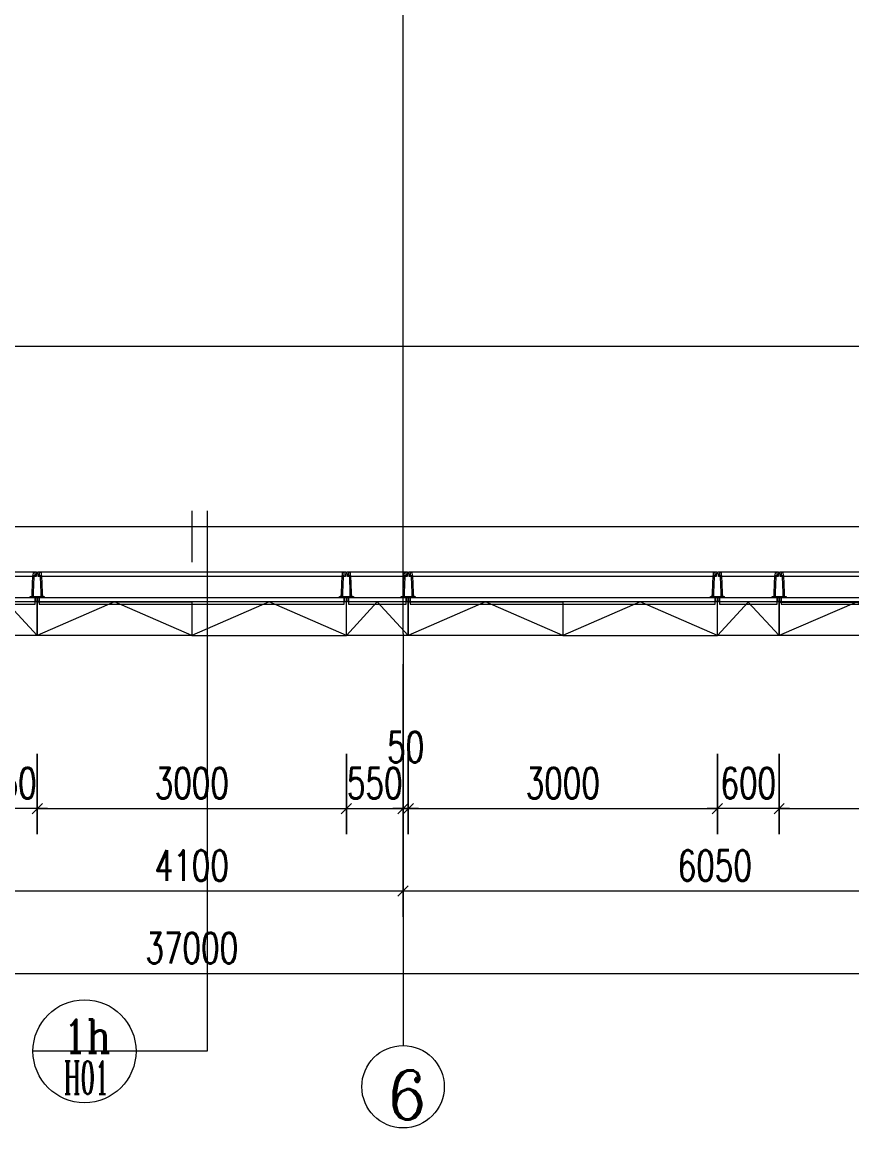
# Model space of a CAD drawing. Header units: millimetres. Extents: x 8533 to 398112, y -117646 to 105276.
# Drawn here: x 103976 to 112029, y 27708 to 38442 of the extents above; entities that cross this region are included whole.
import ezdxf

# ---------------------------------------------------------------- set-up
doc = ezdxf.new("R2010")
doc.units = ezdxf.units.MM
doc.linetypes.add('IMPORT-A-D0TE-BF$0$DOTE', pattern=[0])
for name, color, linetype, lineweight in [('A-D0TE-BF$0$A-Axis', 3, 'Continuous', 13), ('A-D0TE-BF$0$A-Axis-GRID', 1, 'IMPORT-A-D0TE-BF$0$DOTE', 13), ('A-D0TE-BF$0$A-Axis-TEXT', 7, 'Continuous', 13), ('A-DIM-TF$0$A-Dims', 140, 'Continuous', 13), ('A-EDGE-6_27F$0$A-floor-EDGE', 6, 'Continuous', 13), ('A-Iden-10F$0$A-Dims-IDEN', 13, 'Continuous', 13), ('A-PMDT-10F$0$A-GLAZ-CURT-CUT', 52, 'Continuous', 13), ('A-PMDT-10F$0$A-GLAZ-CURT-PRO', 13, 'Continuous', 13), ('A-PMDT-10F$0$A-PMDT-17F$0$A-wall-Glaz', 111, 'Continuous', 13), ('A-PMDT-10F$0$Q-CASE-GM', 13, 'Continuous', 13), ('塔楼建筑图10F_dwg', 8, 'Continuous', 13)]:
    doc.layers.add(name, color=color, linetype=linetype, lineweight=lineweight)
doc.styles.add('Complex_13', font='complex_.ttf', dxfattribs={"width": 0.795455, "height": 321.993789})
doc.styles.add('Complex_14', font='complex_.ttf', dxfattribs={"width": 0.495283, "height": 321.993789})
doc.styles.add('Complex_20', font='complex_.ttf', dxfattribs={"width": 0.928571, "height": 476.148482})
doc.styles.add('Simplex', font='simplex_.ttf', dxfattribs={"width": 0.705882, "height": 297.5})

# ---------------------------------------------------------------- blocks, each defined once
blk = doc.blocks.new('塔楼建筑图10F_dwg__AXISO-1959633-10F_ARC_46_000_')
at = {"layer": 'A-D0TE-BF$0$A-Axis'}
blk.add_circle((0, 0), 0.5, dxfattribs=at)
blk = doc.blocks.new('塔楼建筑图10F_dwg_A-D0TE-BF$0$_ArchTick-1959634-10F_ARC_46_000_')
at = {"layer": 'A-D0TE-BF$0$A-Axis'}
blk.add_line((-0.5, -0.5), (0.5, 0.5), dxfattribs=at)
blk = doc.blocks.new('塔楼建筑图10F_dwg_A-D0TE-BF-1959636-10F_ARC_46_000_')
at = {"layer": 'A-D0TE-BF$0$A-Axis'}
for p, q in [((20550, -31034), (20550, -35034)), ((0, -34334), (37000, -34334))]:
    blk.add_line(p, q, dxfattribs=at)
at = {"layer": 'A-D0TE-BF$0$A-Axis', "flags": 128}
blk.add_lwpolyline([(20550, -33784), (20550, -31334)], close=True, dxfattribs=at)
blk.add_lwpolyline([(0, -33534), (8750, -33534), (10500, -33534), (16450, -33534), (20550, -33534), (26600, -33534), (28250, -33534), (37000, -33534)], dxfattribs=at)
at = {"layer": 'A-D0TE-BF$0$A-Axis-GRID', "linetype": 'Continuous'}
for p, q in [((20550, -31034), (20550, -20300)), ((27570, -28250), (9430, -28250))]:
    blk.add_line(p, q, dxfattribs=at)
for name, p, xscale, yscale, zscale in [('塔楼建筑图10F_dwg_A-D0TE-BF$0$_ArchTick-1959634-10F_ARC_46_000_', (20550, -33534), 100, 100, 100), ('塔楼建筑图10F_dwg__AXISO-1959633-10F_ARC_46_000_', (20550, -35434), 800, 800, 800)]:
    blk.add_blockref(name, p, dxfattribs=dict(xscale=xscale, yscale=yscale, zscale=zscale))
at = {"xscale": 100, "yscale": 100, "zscale": 100, "rotation": 180}
blk.add_blockref('塔楼建筑图10F_dwg_A-D0TE-BF$0$_ArchTick-1959634-10F_ARC_46_000_', (20550, -33534), dxfattribs=at)
at = {"layer": 'A-D0TE-BF$0$A-Axis', "color": 7, "char_height": 297.5, "attachment_point": 2, "line_spacing_factor": 1.125731, "style": 'Simplex'}
for s, insert, width in [('4100', (18500, -33139), 871.28), ('6050', (23575, -33139), 917.9), ('37000', (18500, -33939), 1147.37)]:
    blk.add_mtext(s, dxfattribs=dict(at, insert=insert, width=width))
at = {"layer": 'A-D0TE-BF$0$A-Axis-TEXT', "insert": (20403, -35276), "char_height": 476.15, "width": 495.36, "attachment_point": 1, "line_spacing_factor": 1.141342, "style": 'Complex_20'}
blk.add_mtext('\\fComplex|b0|i0|c134|p2|;\\W.92857;6', dxfattribs=at)
blk = doc.blocks.new('塔楼建筑图10F_dwg_A-EDGE-6_27F-1959637-10F_ARC_46_000_')
at = {"layer": 'A-EDGE-6_27F$0$A-floor-EDGE', "flags": 128}
blk.add_lwpolyline([(39350, -1350), (39350, -18150), (38580, -18150), (38580, -18850), (38580, -20150), (38580, -20850), (39350, -20850), (39350, -30000), (29600, -30000), (29600, -29230), (28900, -29230), (27600, -29230), (26900, -29230), (26900, -30000), (10100, -30000)], dxfattribs=at)
blk = doc.blocks.new('塔楼建筑图10F_dwg_A-DIM-TF$0$_ArchTick-1959677-10F_ARC_46_000_')
at = {"layer": 'A-DIM-TF$0$A-Dims'}
blk.add_line((-0.5, -0.5), (0.5, 0.5), dxfattribs=at)
blk = doc.blocks.new('塔楼建筑图10F_dwg_A-DIM-TF-1959678-10F_ARC_46_000_')
at = {"layer": 'A-DIM-TF$0$A-Dims', "flags": 128}
for points in [[(17000, -32984), (17000, -32204)], [(20000, -32984), (20000, -32204)], [(20550, -32984), (20550, -32204)], [(20600, -32984), (20600, -32204)], [(23600, -32984), (23600, -32204)], [(24200, -32984), (24200, -32204)]]:
    blk.add_lwpolyline(points, close=True, dxfattribs=at)
for points in [[(17000, -32734), (16450, -32734), (16350, -32734)], [(17100, -32734), (17000, -32734), (20000, -32734)], [(19900, -32734), (20000, -32734), (20550, -32734), (20650, -32734)], [(20600, -32734), (20550, -32734), (20450, -32734)], [(20700, -32734), (20600, -32734), (23600, -32734)], [(24200, -32734), (23600, -32734), (23500, -32734)], [(24300, -32734), (24200, -32734), (26600, -32734)]]:
    blk.add_lwpolyline(points, dxfattribs=at)
at = {"xscale": 100, "yscale": 100, "zscale": 100, "rotation": 180}
for p in [(17000, -32734), (17000, -32734), (20550, -32734), (20600, -32734), (20600, -32734), (24200, -32734), (24200, -32734)]:
    blk.add_blockref('塔楼建筑图10F_dwg_A-DIM-TF$0$_ArchTick-1959677-10F_ARC_46_000_', p, dxfattribs=at)
at = {"xscale": 100, "yscale": 100, "zscale": 100}
for p in [(20000, -32734), (20000, -32734), (20550, -32734), (23600, -32734), (23600, -32734)]:
    blk.add_blockref('塔楼建筑图10F_dwg_A-DIM-TF$0$_ArchTick-1959677-10F_ARC_46_000_', p, dxfattribs=at)
at = {"layer": 'A-DIM-TF$0$A-Dims', "color": 7, "char_height": 297.5, "attachment_point": 2, "line_spacing_factor": 1.125731, "style": 'Simplex'}
for s, insert, width in [('50', (20575, -31989), 458.95), ('550', (16725, -32339), 688.42), ('3000', (18500, -32339), 917.9), ('550', (20275, -32339), 688.42), ('3000', (22100, -32339), 917.9), ('600', (23900, -32339), 688.42)]:
    blk.add_mtext(s, dxfattribs=dict(at, insert=insert, width=width))
blk = doc.blocks.new('塔楼建筑图10F_dwg_A-Iden-10F-1959679-10F_ARC_46_000_')
at = {"layer": 'A-Iden-10F$0$A-Dims-IDEN'}
blk.add_line((18500, -29843), (18500, -30343), dxfattribs=at)
at = {"layer": 'A-Iden-10F$0$A-Dims-IDEN', "flags": 128}
blk.add_lwpolyline([(18650, -29843), (18650, -35090), (17959, -35090), (16959, -35090)], dxfattribs=at)
at = {"layer": 'A-Iden-10F$0$A-Dims-IDEN'}
blk.add_circle((17459, -35090), 500, dxfattribs=at)
at = {"layer": 'A-Iden-10F$0$A-Dims-IDEN', "color": 7, "char_height": 322, "attachment_point": 1, "line_spacing_factor": 1.141342}
for s, insert, width, style in [('1h', (17258, -34782), 533.64, 'Complex_13'), ('H01', (17258, -35185), 529.75, 'Complex_14')]:
    blk.add_mtext(s, dxfattribs=dict(at, insert=insert, width=width, style=style))
blk = doc.blocks.new('塔楼建筑图10F_dwg_A-PMDT-10F$0$FP_51-Floor Plan_F10 CAD Export-1959724-10F_ARC_46_000_')
at = {"layer": 'A-PMDT-10F$0$A-GLAZ-CURT-PRO'}
blk.add_line((-258, -260), (258, -260), dxfattribs=at)
blk = doc.blocks.new('塔楼建筑图10F_dwg_A-PMDT-10F$0$CWP_玻璃幕墙 - Tower slope glass H_3000_有窗帘导轨-V50-Floor Plan_F10 CAD Export-1959810-10F_ARC_46_000_')
at = {"layer": 'A-PMDT-10F$0$A-GLAZ-CURT-CUT', "flags": 128}
for points in [[(-280, -10), (-290, -10), (-290, -15), (-300, -15), (-300, -55), (-280, -55)], [(-252, -57), (-252, -55), (-300, -55), (-300, -57)], [(-294, -302), (-260, -302), (-260, -296), (-280, -296), (-280, -266), (-259, -266), (-252, -100), (-252, -57), (-300, -57), (-300, -62), (-262, -62), (-262, -100), (-268, -256), (-290, -256), (-290, -282), (-300, -282), (-300, -292), (-294, -292)], [(280, -55), (280, -10), (-280, -10), (-280, -55)], [(-233, -55), (-252, -55), (-252, -57), (-233, -57)], [(252, -55), (233, -55), (233, -57), (252, -57)], [(252, -57), (300, -57), (300, -55), (252, -55)], [(294, -302), (294, -292), (300, -292), (300, -282), (290, -282), (290, -256), (268, -256), (262, -100), (262, -62), (300, -62), (300, -57), (252, -57), (252, -100), (259, -266), (280, -266), (280, -296), (260, -296), (260, -302)], [(290, -10), (280, -10), (280, -55), (300, -55), (300, -15), (290, -15)]]:
    blk.add_lwpolyline(points, close=True, dxfattribs=at)
for points in [[(-233, -61), (-233, -57), (-252, -57), (-252, -103), (-250, -62), (-233, -62)], [(233, -62), (250, -62), (252, -103), (252, -57), (233, -57), (233, -61)]]:
    blk.add_lwpolyline(points, dxfattribs=at)
at = {"layer": 'A-PMDT-10F$0$A-GLAZ-CURT-CUT'}
for centre, start, end in [((-233, -61), 270, 360), ((233, -61), 180, 270)]:
    blk.add_arc(centre, 0.998, start, end, dxfattribs=at)
at = {"layer": 'A-PMDT-10F$0$A-GLAZ-CURT-PRO'}
for p, q in [((-259, -266), (-260, -296)), ((-260, -302), (260, -302)), ((260, -296), (259, -266))]:
    blk.add_line(p, q, dxfattribs=at)
at = {"layer": 'A-PMDT-10F$0$A-GLAZ-CURT-PRO', "flags": 128}
blk.add_lwpolyline([(-280, -10), (-280, 10), (280, 10), (280, -10)], dxfattribs=at)
blk.add_blockref('塔楼建筑图10F_dwg_A-PMDT-10F$0$FP_51-Floor Plan_F10 CAD Export-1959724-10F_ARC_46_000_', (0, 0))
blk = doc.blocks.new('塔楼建筑图10F_dwg_A-PMDT-10F$0$FP_53-Floor Plan_F10 CAD Export-1959726-10F_ARC_46_000_')
at = {"layer": 'A-PMDT-10F$0$A-GLAZ-CURT-PRO'}
blk.add_line((-1458, -260), (1458, -260), dxfattribs=at)
blk = doc.blocks.new('塔楼建筑图10F_dwg_A-PMDT-10F$0$CWP_玻璃幕墙 - Tower slope glass H_3000_有窗帘导轨-V52-Floor Plan_F10 CAD Export-1959811-10F_ARC_46_000_')
at = {"layer": 'A-PMDT-10F$0$A-GLAZ-CURT-CUT', "flags": 128}
for points in [[(-1480, -10), (-1490, -10), (-1490, -15), (-1500, -15), (-1500, -55), (-1480, -55)], [(-1452, -57), (-1452, -55), (-1500, -55), (-1500, -57)], [(-1494, -302), (-1460, -302), (-1460, -296), (-1480, -296), (-1480, -266), (-1459, -266), (-1452, -100), (-1452, -57), (-1500, -57), (-1500, -62), (-1462, -62), (-1462, -100), (-1468, -256), (-1490, -256), (-1490, -282), (-1500, -282), (-1500, -292), (-1494, -292)], [(1480, -55), (1480, -10), (-1480, -10), (-1480, -55)], [(-1433, -55), (-1452, -55), (-1452, -57), (-1433, -57)], [(1452, -55), (1433, -55), (1433, -57), (1452, -57)], [(1452, -57), (1500, -57), (1500, -55), (1452, -55)], [(1494, -302), (1494, -292), (1500, -292), (1500, -282), (1490, -282), (1490, -256), (1468, -256), (1462, -100), (1462, -62), (1500, -62), (1500, -57), (1452, -57), (1452, -100), (1459, -266), (1480, -266), (1480, -296), (1460, -296), (1460, -302)], [(1490, -10), (1480, -10), (1480, -55), (1500, -55), (1500, -15), (1490, -15)]]:
    blk.add_lwpolyline(points, close=True, dxfattribs=at)
for points in [[(-1433, -61), (-1433, -57), (-1452, -57), (-1452, -103), (-1450, -62), (-1433, -62)], [(1433, -62), (1450, -62), (1452, -103), (1452, -57), (1433, -57), (1433, -61)]]:
    blk.add_lwpolyline(points, dxfattribs=at)
at = {"layer": 'A-PMDT-10F$0$A-GLAZ-CURT-CUT'}
for centre, start, end in [((-1433, -61), 270, 360), ((1433, -61), 180, 270)]:
    blk.add_arc(centre, 0.998, start, end, dxfattribs=at)
at = {"layer": 'A-PMDT-10F$0$A-GLAZ-CURT-PRO'}
for p, q in [((-1459, -266), (-1460, -296)), ((-1460, -302), (1460, -302)), ((1460, -296), (1459, -266))]:
    blk.add_line(p, q, dxfattribs=at)
at = {"layer": 'A-PMDT-10F$0$A-GLAZ-CURT-PRO', "flags": 128}
blk.add_lwpolyline([(-1480, -10), (-1480, 10), (1480, 10), (1480, -10)], dxfattribs=at)
blk.add_blockref('塔楼建筑图10F_dwg_A-PMDT-10F$0$FP_53-Floor Plan_F10 CAD Export-1959726-10F_ARC_46_000_', (0, 0))
blk = doc.blocks.new('塔楼建筑图10F_dwg_A-PMDT-10F$0$FP_55-Floor Plan_F10 CAD Export-1959728-10F_ARC_46_000_')
at = {"layer": 'A-PMDT-10F$0$A-GLAZ-CURT-PRO'}
blk.add_line((-258, -260), (258, -260), dxfattribs=at)
blk = doc.blocks.new('塔楼建筑图10F_dwg_A-PMDT-10F$0$CWP_玻璃幕墙 - Tower slope glass H_3000_有窗帘导轨-V54-Floor Plan_F10 CAD Export-1959812-10F_ARC_46_000_')
at = {"layer": 'A-PMDT-10F$0$A-GLAZ-CURT-CUT', "flags": 128}
for points in [[(-280, -10), (-290, -10), (-290, -15), (-300, -15), (-300, -55), (-280, -55)], [(-252, -57), (-252, -55), (-300, -55), (-300, -57)], [(-294, -302), (-260, -302), (-260, -296), (-280, -296), (-280, -266), (-259, -266), (-252, -100), (-252, -57), (-300, -57), (-300, -62), (-262, -62), (-262, -100), (-268, -256), (-290, -256), (-290, -282), (-300, -282), (-300, -292), (-294, -292)], [(280, -55), (280, -10), (-280, -10), (-280, -55)], [(-233, -55), (-252, -55), (-252, -57), (-233, -57)], [(252, -55), (233, -55), (233, -57), (252, -57)], [(252, -57), (300, -57), (300, -55), (252, -55)], [(294, -302), (294, -292), (300, -292), (300, -282), (290, -282), (290, -256), (268, -256), (262, -100), (262, -62), (300, -62), (300, -57), (252, -57), (252, -100), (259, -266), (280, -266), (280, -296), (260, -296), (260, -302)], [(290, -10), (280, -10), (280, -55), (300, -55), (300, -15), (290, -15)]]:
    blk.add_lwpolyline(points, close=True, dxfattribs=at)
for points in [[(-233, -61), (-233, -57), (-252, -57), (-252, -103), (-250, -62), (-233, -62)], [(233, -62), (250, -62), (252, -103), (252, -57), (233, -57), (233, -61)]]:
    blk.add_lwpolyline(points, dxfattribs=at)
at = {"layer": 'A-PMDT-10F$0$A-GLAZ-CURT-CUT'}
for centre, start, end in [((-233, -61), 270, 360), ((233, -61), 180, 270)]:
    blk.add_arc(centre, 0.998, start, end, dxfattribs=at)
at = {"layer": 'A-PMDT-10F$0$A-GLAZ-CURT-PRO'}
for p, q in [((-259, -266), (-260, -296)), ((-260, -302), (260, -302)), ((260, -296), (259, -266))]:
    blk.add_line(p, q, dxfattribs=at)
at = {"layer": 'A-PMDT-10F$0$A-GLAZ-CURT-PRO', "flags": 128}
blk.add_lwpolyline([(-280, -10), (-280, 10), (280, 10), (280, -10)], dxfattribs=at)
blk.add_blockref('塔楼建筑图10F_dwg_A-PMDT-10F$0$FP_55-Floor Plan_F10 CAD Export-1959728-10F_ARC_46_000_', (0, 0))
blk = doc.blocks.new('塔楼建筑图10F_dwg_A-PMDT-10F$0$FP_57-Floor Plan_F10 CAD Export-1959730-10F_ARC_46_000_')
at = {"layer": 'A-PMDT-10F$0$A-GLAZ-CURT-PRO'}
blk.add_line((-1458, -260), (1458, -260), dxfattribs=at)
blk = doc.blocks.new('塔楼建筑图10F_dwg_A-PMDT-10F$0$CWP_玻璃幕墙 - Tower slope glass H_3000_有窗帘导轨-V56-Floor Plan_F10 CAD Export-1959813-10F_ARC_46_000_')
at = {"layer": 'A-PMDT-10F$0$A-GLAZ-CURT-CUT', "flags": 128}
for points in [[(-1480, -10), (-1490, -10), (-1490, -15), (-1500, -15), (-1500, -55), (-1480, -55)], [(-1452, -57), (-1452, -55), (-1500, -55), (-1500, -57)], [(-1494, -302), (-1460, -302), (-1460, -296), (-1480, -296), (-1480, -266), (-1459, -266), (-1452, -100), (-1452, -57), (-1500, -57), (-1500, -62), (-1462, -62), (-1462, -100), (-1468, -256), (-1490, -256), (-1490, -282), (-1500, -282), (-1500, -292), (-1494, -292)], [(1480, -55), (1480, -10), (-1480, -10), (-1480, -55)], [(-1433, -55), (-1452, -55), (-1452, -57), (-1433, -57)], [(1452, -55), (1433, -55), (1433, -57), (1452, -57)], [(1452, -57), (1500, -57), (1500, -55), (1452, -55)], [(1494, -302), (1494, -292), (1500, -292), (1500, -282), (1490, -282), (1490, -256), (1468, -256), (1462, -100), (1462, -62), (1500, -62), (1500, -57), (1452, -57), (1452, -100), (1459, -266), (1480, -266), (1480, -296), (1460, -296), (1460, -302)], [(1490, -10), (1480, -10), (1480, -55), (1500, -55), (1500, -15), (1490, -15)]]:
    blk.add_lwpolyline(points, close=True, dxfattribs=at)
for points in [[(-1433, -61), (-1433, -57), (-1452, -57), (-1452, -103), (-1450, -62), (-1433, -62)], [(1433, -62), (1450, -62), (1452, -103), (1452, -57), (1433, -57), (1433, -61)]]:
    blk.add_lwpolyline(points, dxfattribs=at)
at = {"layer": 'A-PMDT-10F$0$A-GLAZ-CURT-CUT'}
for centre, start, end in [((-1433, -61), 270, 360), ((1433, -61), 180, 270)]:
    blk.add_arc(centre, 0.998, start, end, dxfattribs=at)
at = {"layer": 'A-PMDT-10F$0$A-GLAZ-CURT-PRO'}
for p, q in [((-1459, -266), (-1460, -296)), ((-1460, -302), (1460, -302)), ((1460, -296), (1459, -266))]:
    blk.add_line(p, q, dxfattribs=at)
at = {"layer": 'A-PMDT-10F$0$A-GLAZ-CURT-PRO', "flags": 128}
blk.add_lwpolyline([(-1480, -10), (-1480, 10), (1480, 10), (1480, -10)], dxfattribs=at)
blk.add_blockref('塔楼建筑图10F_dwg_A-PMDT-10F$0$FP_57-Floor Plan_F10 CAD Export-1959730-10F_ARC_46_000_', (0, 0))
blk = doc.blocks.new('塔楼建筑图10F_dwg_A-PMDT-10F$0$FP_59-Floor Plan_F10 CAD Export-1959732-10F_ARC_46_000_')
at = {"layer": 'A-PMDT-10F$0$A-GLAZ-CURT-PRO'}
blk.add_line((-258, -260), (258, -260), dxfattribs=at)
blk = doc.blocks.new('塔楼建筑图10F_dwg_A-PMDT-10F$0$CWP_玻璃幕墙 - Tower slope glass H_3000_有窗帘导轨-V58-Floor Plan_F10 CAD Export-1959814-10F_ARC_46_000_')
at = {"layer": 'A-PMDT-10F$0$A-GLAZ-CURT-CUT', "flags": 128}
for points in [[(-280, -10), (-290, -10), (-290, -15), (-300, -15), (-300, -55), (-280, -55)], [(-252, -57), (-252, -55), (-300, -55), (-300, -57)], [(-294, -302), (-260, -302), (-260, -296), (-280, -296), (-280, -266), (-259, -266), (-252, -100), (-252, -57), (-300, -57), (-300, -62), (-262, -62), (-262, -100), (-268, -256), (-290, -256), (-290, -282), (-300, -282), (-300, -292), (-294, -292)], [(280, -55), (280, -10), (-280, -10), (-280, -55)], [(-233, -55), (-252, -55), (-252, -57), (-233, -57)], [(252, -55), (233, -55), (233, -57), (252, -57)], [(252, -57), (300, -57), (300, -55), (252, -55)], [(294, -302), (294, -292), (300, -292), (300, -282), (290, -282), (290, -256), (268, -256), (262, -100), (262, -62), (300, -62), (300, -57), (252, -57), (252, -100), (259, -266), (280, -266), (280, -296), (260, -296), (260, -302)], [(290, -10), (280, -10), (280, -55), (300, -55), (300, -15), (290, -15)]]:
    blk.add_lwpolyline(points, close=True, dxfattribs=at)
for points in [[(-233, -61), (-233, -57), (-252, -57), (-252, -103), (-250, -62), (-233, -62)], [(233, -62), (250, -62), (252, -103), (252, -57), (233, -57), (233, -61)]]:
    blk.add_lwpolyline(points, dxfattribs=at)
at = {"layer": 'A-PMDT-10F$0$A-GLAZ-CURT-CUT'}
for centre, start, end in [((-233, -61), 270, 360), ((233, -61), 180, 270)]:
    blk.add_arc(centre, 0.998, start, end, dxfattribs=at)
at = {"layer": 'A-PMDT-10F$0$A-GLAZ-CURT-PRO'}
for p, q in [((-259, -266), (-260, -296)), ((-260, -302), (260, -302)), ((260, -296), (259, -266))]:
    blk.add_line(p, q, dxfattribs=at)
at = {"layer": 'A-PMDT-10F$0$A-GLAZ-CURT-PRO', "flags": 128}
blk.add_lwpolyline([(-280, -10), (-280, 10), (280, 10), (280, -10)], dxfattribs=at)
blk.add_blockref('塔楼建筑图10F_dwg_A-PMDT-10F$0$FP_59-Floor Plan_F10 CAD Export-1959732-10F_ARC_46_000_', (0, 0))
blk = doc.blocks.new('塔楼建筑图10F_dwg_A-PMDT-10F$0$FP_61-Floor Plan_F10 CAD Export-1959734-10F_ARC_46_000_')
at = {"layer": 'A-PMDT-10F$0$Q-CASE-GM'}
for p, q in [((-1478, -260), (1245, -260)), ((1274, -260), (1470, -260))]:
    blk.add_line(p, q, dxfattribs=at)
blk = doc.blocks.new('塔楼建筑图10F_dwg_A-PMDT-10F$0$FP_62-Floor Plan_F10 CAD Export-1959735-10F_ARC_46_000_')
at = {"layer": 'A-PMDT-10F$0$A-GLAZ-CURT-PRO'}
blk.add_line((1261, -302), (1261, -1210), dxfattribs=at)
at = {"layer": 'A-PMDT-10F$0$A-GLAZ-CURT-PRO', "flags": 128}
for points in [[(1258, -622), (1258, -622), (1258, -622), (1258, -621), (1258, -621), (1258, -620), (1258, -620), (1258, -620), (1258, -619), (1258, -619), (1258, -619), (1258, -618), (1258, -618), (1259, -617), (1259, -617), (1259, -617), (1259, -616), (1259, -616), (1259, -616), (1260, -615), (1260, -615), (1260, -614), (1260, -614), (1261, -614), (1261, -613), (1261, -613), (1261, -613), (1262, -612), (1262, -612), (1262, -612), (1263, -611), (1263, -611), (1263, -610), (1264, -610), (1264, -610), (1264, -609), (1265, -609), (1265, -609), (1265, -608), (1266, -608), (1266, -607), (1267, -607), (1267, -607), (1267, -606), (1268, -606), (1268, -606), (1269, -605), (1269, -605), (1269, -605), (1270, -604), (1270, -604), (1271, -603), (1271, -603), (1272, -603)], [(1258, -946), (1258, -945), (1258, -945), (1258, -944), (1258, -944), (1258, -944), (1258, -943), (1258, -943), (1258, -943), (1258, -942), (1258, -942), (1258, -941), (1258, -941), (1259, -941), (1259, -940), (1259, -940), (1259, -940), (1259, -939), (1259, -939), (1260, -939), (1260, -938), (1260, -938), (1260, -937), (1261, -937), (1261, -937), (1261, -936), (1261, -936), (1262, -936), (1262, -935), (1262, -935), (1263, -934), (1263, -934), (1263, -934), (1264, -933), (1264, -933), (1264, -933), (1265, -932), (1265, -932), (1265, -932), (1266, -931), (1266, -931), (1267, -930), (1267, -930), (1267, -930), (1268, -929), (1268, -929), (1269, -929), (1269, -928), (1269, -928), (1270, -927), (1270, -927), (1271, -927), (1271, -926), (1272, -926)]]:
    blk.add_lwpolyline(points, dxfattribs=at)
blk = doc.blocks.new('塔楼建筑图10F_dwg_A-PMDT-10F$0$CWP_玻璃幕墙端部 - 塔楼有侧开启扇 H_3000_有窗帘槽-V60-Floor Plan_F10 CAD Export-1959815-10F_ARC_46_000_')
at = {"layer": 'A-PMDT-10F$0$A-GLAZ-CURT-CUT', "flags": 128}
for points in [[(-1500, -10), (-1510, -10), (-1510, -15), (-1520, -15), (-1520, -55), (-1500, -55)], [(-1472, -57), (-1472, -55), (-1520, -55), (-1520, -57)], [(-1514, -302), (-1480, -302), (-1480, -296), (-1500, -296), (-1500, -266), (-1479, -266), (-1472, -100), (-1472, -57), (-1520, -57), (-1520, -62), (-1482, -62), (-1482, -100), (-1488, -256), (-1510, -256), (-1510, -282), (-1520, -282), (-1520, -292), (-1514, -292)], [(1500, -55), (1500, -10), (-1500, -10), (-1500, -55)], [(-1452, -55), (-1472, -55), (-1472, -57), (-1452, -57)], [(1510, -10), (1500, -10), (1500, -57), (1448, -57), (1239, -266), (1239, -302), (1490, -302), (1490, -62), (1510, -62)], [(1470, -282), (1259, -282), (1259, -274), (1457, -77), (1470, -77)], [(1446, -55), (1446, -57), (1500, -57), (1500, -55)], [(1490, -62), (1490, -302), (1510, -302), (1510, -62)], [(1370, -302), (1370, -352), (1500, -352), (1500, -302)], [(1500, -302), (1500, -1210), (1510, -1210), (1510, -302)], [(1370, -1160), (1370, -1210), (1500, -1210), (1500, -1160)], [(1239, -1210), (1239, -1400), (1530, -1400), (1530, -1210)], [(1259, -1380), (1259, -1230), (1510, -1230), (1510, -1380)]]:
    blk.add_lwpolyline(points, close=True, dxfattribs=at)
blk.add_lwpolyline([(-1452, -61), (-1452, -57), (-1472, -57), (-1472, -103), (-1470, -62), (-1453, -62)], dxfattribs=at)
at = {"layer": 'A-PMDT-10F$0$A-GLAZ-CURT-CUT'}
blk.add_arc((-1453, -61), 0.998, 270, 360, dxfattribs=at)
at = {"layer": 'A-PMDT-10F$0$A-GLAZ-CURT-PRO'}
for p, q in [((-1479, -266), (-1480, -296)), ((1259, -276), (1275, -260)), ((1370, -1160), (1370, -352)), ((1370, -1210), (473, -1210)), ((1239, -1285), (1229, -1285)), ((1229, -1325), (1239, -1325))]:
    blk.add_line(p, q, dxfattribs=at)
at = {"layer": 'A-PMDT-10F$0$A-GLAZ-CURT-PRO', "flags": 128}
for points in [[(1510, -10), (1530, -10), (1530, -1210)], [(-1480, -302), (1239, -302), (1239, -1210)], [(1229, -1320), (1229, -1325), (1229, -1320), (1229, -1290), (1229, -1285), (1229, -1290)]]:
    blk.add_lwpolyline(points, dxfattribs=at)
blk.add_lwpolyline([(1259, -276), (1275, -260)], close=True, dxfattribs=at)
at = {"layer": 'A-PMDT-10F$0$A-GLAZ-CURT-PRO'}
blk.add_arc((1381, -1210), 908, 90.6869, 180, dxfattribs=at)
at = {"layer": 'A-PMDT-10F$0$Q-CASE-GM', "flags": 128}
blk.add_lwpolyline([(-1500, -10), (-1500, 10), (1500, 10), (1500, -10)], dxfattribs=at)
for name in ['塔楼建筑图10F_dwg_A-PMDT-10F$0$FP_61-Floor Plan_F10 CAD Export-1959734-10F_ARC_46_000_', '塔楼建筑图10F_dwg_A-PMDT-10F$0$FP_62-Floor Plan_F10 CAD Export-1959735-10F_ARC_46_000_']:
    blk.add_blockref(name, (0, 0))
blk = doc.blocks.new('塔楼建筑图10F_dwg_A-PMDT-10F$0$MQ-L10-1959826-10F_ARC_46_000_')
at = {"layer": 'A-PMDT-10F$0$A-GLAZ-CURT-PRO', "flags": 128}
for points in [[(93645, -100297), (95145, -100297), (95145, -100622), (93645, -100622)], [(96645, -100297), (95145, -100297), (95145, -100622), (96645, -100622)], [(97245, -100297), (98745, -100297), (98745, -100622), (97245, -100622)], [(100245, -100297), (98745, -100297), (98745, -100622), (100245, -100622)], [(100845, -100298), (102345, -100298), (102345, -100623), (100845, -100623)]]:
    blk.add_lwpolyline(points, close=True, dxfattribs=at)
for points in [[(96645, -100622), (95895, -100297), (95145, -100622), (94395, -100297), (93645, -100622)], [(100245, -100622), (99495, -100297), (98745, -100622), (97995, -100297), (97245, -100622)], [(103845, -100623), (103095, -100298), (102345, -100623), (101595, -100298), (100845, -100623)]]:
    blk.add_lwpolyline(points, dxfattribs=at)
at = {"layer": 'A-PMDT-10F$0$A-PMDT-17F$0$A-wall-Glaz', "flags": 128}
for points in [[(93645, -100297), (93645, -100622), (93045, -100622), (93045, -100297)], [(93645, -100622), (93345, -100297), (93045, -100622)], [(97245, -100297), (97245, -100622), (96645, -100622), (96645, -100297)], [(97245, -100622), (96945, -100297), (96645, -100622)], [(100845, -100298), (100845, -100623), (100245, -100623), (100245, -100298)], [(100845, -100623), (100545, -100298), (100245, -100623)]]:
    blk.add_lwpolyline(points, dxfattribs=at)
at = {"extrusion": (0, 0, -1), "zscale": -1, "rotation": 180}
for name, p in [('塔楼建筑图10F_dwg_A-PMDT-10F$0$CWP_玻璃幕墙端部 - 塔楼有侧开启扇 H_3000_有窗帘槽-V60-Floor Plan_F10 CAD Export-1959815-10F_ARC_46_000_', (-102365, -100307)), ('塔楼建筑图10F_dwg_A-PMDT-10F$0$CWP_玻璃幕墙 - Tower slope glass H_3000_有窗帘导轨-V50-Floor Plan_F10 CAD Export-1959810-10F_ARC_46_000_', (-93345, -100307)), ('塔楼建筑图10F_dwg_A-PMDT-10F$0$CWP_玻璃幕墙 - Tower slope glass H_3000_有窗帘导轨-V52-Floor Plan_F10 CAD Export-1959811-10F_ARC_46_000_', (-95145, -100307)), ('塔楼建筑图10F_dwg_A-PMDT-10F$0$CWP_玻璃幕墙 - Tower slope glass H_3000_有窗帘导轨-V54-Floor Plan_F10 CAD Export-1959812-10F_ARC_46_000_', (-96945, -100307)), ('塔楼建筑图10F_dwg_A-PMDT-10F$0$CWP_玻璃幕墙 - Tower slope glass H_3000_有窗帘导轨-V56-Floor Plan_F10 CAD Export-1959813-10F_ARC_46_000_', (-98745, -100307)), ('塔楼建筑图10F_dwg_A-PMDT-10F$0$CWP_玻璃幕墙 - Tower slope glass H_3000_有窗帘导轨-V58-Floor Plan_F10 CAD Export-1959814-10F_ARC_46_000_', (-100545, -100307))]:
    blk.add_blockref(name, p, dxfattribs=at)
blk = doc.blocks.new('塔楼建筑图10F_dwg-1947859-10F_ARC_46_000_')
for name, p in [('塔楼建筑图10F_dwg_A-Iden-10F-1959679-10F_ARC_46_000_', (7302, 35837)), ('塔楼建筑图10F_dwg_A-D0TE-BF-1959636-10F_ARC_46_000_', (7302, 35837)), ('塔楼建筑图10F_dwg_A-DIM-TF-1959678-10F_ARC_46_000_', (7302, 35837)), ('塔楼建筑图10F_dwg_A-PMDT-10F$0$MQ-L10-1959826-10F_ARC_46_000_', (-69343, 105405)), ('塔楼建筑图10F_dwg_A-EDGE-6_27F-1959637-10F_ARC_46_000_', (7302, 35837))]:
    blk.add_blockref(name, p)

msp = doc.modelspace()

# ---------------------------------------------------------------- block references
at = {"layer": '塔楼建筑图10F_dwg', "color": 7}
msp.add_blockref('塔楼建筑图10F_dwg-1947859-10F_ARC_46_000_', (79821, 27705), dxfattribs=at)

doc.saveas('drawing.dxf')
